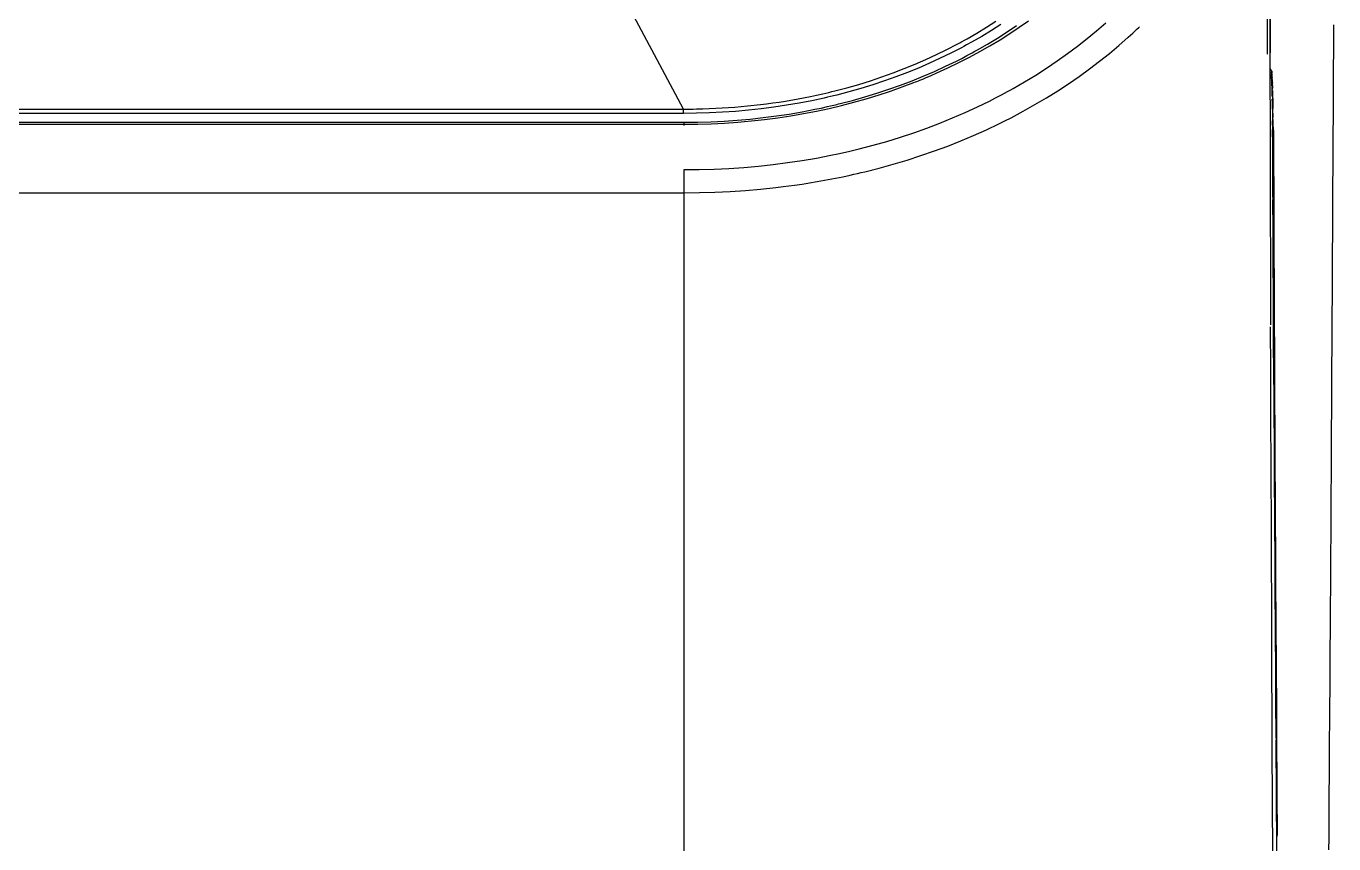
# Model space of a CAD drawing. Header units: millimetres. Extents: x 1291 to 5660, y 748 to 2981.
# Drawn here: x 2260.7 to 2355.6, y 2368.3 to 2427.7 of the extents above; entities that cross this region are included whole.
import ezdxf

# ---------------------------------------------------------------- set-up
doc = ezdxf.new("R2010")
doc.units = ezdxf.units.MM

msp = doc.modelspace()

# ---------------------------------------------------------------- linework, layer by layer
for points in [[(2350.794, 2425.638), (2350.794, 2428.417), (2350.779, 2431.206), (2350.774, 2432.604), (2350.774, 2434.006), (2350.768, 2435.409), (2350.763, 2436.816), (2350.758, 2439.637), (2350.758, 2442.467), (2350.748, 2443.885), (2350.748, 2448.16)], [(2350.923, 2445.974), (2350.928, 2445.051), (2350.928, 2444.128), (2350.938, 2440.436), (2350.938, 2436.77), (2350.954, 2433.119), (2350.969, 2425.88), (2350.985, 2418.718), (2351.021, 2405.983)], [(2350.949, 2438.306), (2350.959, 2436.899), (2350.969, 2431.289), (2350.985, 2425.731)], [(2308.401, 2421.327), (2308.401, 2421.647), (2305.152, 2427.721), (2301.904, 2433.8)], [(1338.062, 2421.647), (2309.102, 2421.647), (2309.339, 2421.652), (2309.803, 2421.662), (2310.272, 2421.678), (2311.2, 2421.724), (2312.134, 2421.786), (2313.057, 2421.869), (2313.979, 2421.972), (2314.438, 2422.029), (2314.897, 2422.09), (2315.356, 2422.157), (2315.81, 2422.23), (2316.717, 2422.384), (2317.62, 2422.56), (2318.068, 2422.652), (2318.512, 2422.75), (2318.733, 2422.802), (2318.955, 2422.859), (2319.177, 2422.91), (2319.393, 2422.967), (2320.265, 2423.194), (2321.126, 2423.436), (2321.971, 2423.699), (2322.802, 2423.978), (2323.621, 2424.271), (2324.426, 2424.581), (2325.22, 2424.906), (2325.998, 2425.246), (2326.772, 2425.602), (2327.525, 2425.973), (2328.267, 2426.355), (2328.453, 2426.458), (2328.54, 2426.504), (2328.633, 2426.556), (2328.814, 2426.654), (2328.994, 2426.757), (2329.706, 2427.169), (2330.397, 2427.592), (2331.072, 2428.025)], [(1338.469, 2420.544), (2308.462, 2420.544), (2309.432, 2420.554), (2310.411, 2420.58), (2311.386, 2420.631), (2312.35, 2420.698), (2312.84, 2420.74), (2313.325, 2420.781), (2313.809, 2420.832), (2314.047, 2420.858), (2314.284, 2420.889), (2315.243, 2421.013), (2316.191, 2421.152), (2317.12, 2421.317), (2318.053, 2421.497), (2318.971, 2421.693), (2319.873, 2421.905), (2320.775, 2422.142), (2321.667, 2422.389), (2322.544, 2422.663), (2323.42, 2422.946), (2324.281, 2423.251), (2325.132, 2423.575), (2325.24, 2423.617), (2325.344, 2423.658), (2325.452, 2423.699), (2325.555, 2423.74), (2325.766, 2423.828), (2325.967, 2423.916), (2326.39, 2424.091), (2326.798, 2424.266), (2327.602, 2424.638), (2328.391, 2425.019), (2329.164, 2425.411), (2329.917, 2425.823), (2330.654, 2426.241), (2331.381, 2426.679), (2332.083, 2427.128), (2332.779, 2427.587), (2333.454, 2428.061)], [(2308.457, 2232.294), (2308.457, 2417.244), (2309.545, 2417.254), (2310.623, 2417.285), (2311.7, 2417.336), (2312.778, 2417.409), (2313.84, 2417.501), (2314.902, 2417.62), (2315.959, 2417.754), (2317.006, 2417.914), (2318.053, 2418.089), (2319.094, 2418.29), (2319.61, 2418.399), (2320.383, 2418.569), (2321.157, 2418.754), (2322.173, 2419.017), (2323.168, 2419.301), (2324.152, 2419.605), (2325.122, 2419.925), (2326.076, 2420.265), (2327.014, 2420.621), (2327.937, 2420.997), (2328.85, 2421.389), (2329.742, 2421.802), (2330.623, 2422.23), (2331.057, 2422.451), (2331.49, 2422.678), (2331.706, 2422.797), (2331.918, 2422.91), (2332.129, 2423.029), (2332.34, 2423.142), (2333.165, 2423.622), (2333.975, 2424.112), (2334.764, 2424.617), (2335.527, 2425.138), (2336.275, 2425.669), (2337.002, 2426.21), (2337.708, 2426.762), (2338.394, 2427.334), (2339.064, 2427.912)], [(1338.288, 2415.568), (2308.457, 2415.568), (2309.571, 2415.578), (2310.685, 2415.609), (2311.793, 2415.661), (2312.897, 2415.738), (2314, 2415.831), (2315.098, 2415.944), (2315.645, 2416.011), (2316.465, 2416.12), (2317.011, 2416.202), (2317.29, 2416.243), (2318.367, 2416.424), (2319.44, 2416.625), (2319.976, 2416.733), (2320.512, 2416.847), (2320.77, 2416.909), (2321.033, 2416.97), (2321.301, 2417.032), (2321.564, 2417.094), (2322.606, 2417.357), (2323.632, 2417.641), (2324.642, 2417.945), (2325.637, 2418.265), (2326.617, 2418.605), (2327.581, 2418.961), (2328.535, 2419.337), (2329.468, 2419.729), (2330.391, 2420.141), (2331.299, 2420.575), (2331.742, 2420.796), (2332.191, 2421.018), (2332.407, 2421.137), (2332.629, 2421.25), (2333.062, 2421.487), (2333.918, 2421.967), (2334.753, 2422.457), (2335.568, 2422.967), (2336.357, 2423.483), (2337.13, 2424.019), (2337.883, 2424.56), (2338.615, 2425.117), (2339.332, 2425.689), (2340.018, 2426.272), (2340.693, 2426.865), (2341.023, 2427.169), (2341.348, 2427.473), (2341.431, 2427.551), (2341.508, 2427.628)], [(1338.706, 2420.688), (2308.457, 2420.688), (2309.427, 2420.693), (2310.391, 2420.724), (2311.35, 2420.77), (2312.304, 2420.837), (2313.252, 2420.92), (2314.196, 2421.023), (2315.14, 2421.147), (2316.073, 2421.286), (2317.006, 2421.446), (2317.934, 2421.626), (2318.393, 2421.719), (2318.852, 2421.822), (2319.084, 2421.874), (2319.311, 2421.931), (2319.424, 2421.956), (2319.543, 2421.982), (2319.656, 2422.013), (2319.77, 2422.039), (2320.672, 2422.276), (2321.564, 2422.529), (2322.446, 2422.797), (2323.302, 2423.08), (2324.152, 2423.385), (2324.993, 2423.699), (2325.813, 2424.034), (2326.627, 2424.385), (2327.427, 2424.751), (2328.21, 2425.133), (2328.597, 2425.328), (2328.984, 2425.53), (2329.365, 2425.736), (2329.551, 2425.839), (2329.742, 2425.942), (2330.479, 2426.365), (2331.201, 2426.803), (2331.907, 2427.252), (2332.588, 2427.711)], [(2331.443, 2427.793), (2330.757, 2427.35), (2330.051, 2426.922), (2329.319, 2426.504), (2328.948, 2426.298), (2328.762, 2426.2), (2328.576, 2426.097), (2328.2, 2425.901), (2327.813, 2425.705), (2327.045, 2425.334), (2326.267, 2424.973), (2325.462, 2424.627), (2324.653, 2424.297), (2323.828, 2423.983), (2322.992, 2423.689), (2322.147, 2423.405), (2321.286, 2423.142), (2320.409, 2422.895), (2319.522, 2422.663), (2319.409, 2422.632), (2319.295, 2422.606), (2319.187, 2422.58), (2319.074, 2422.554), (2318.847, 2422.498), (2318.62, 2422.446), (2317.713, 2422.25), (2316.805, 2422.075), (2315.887, 2421.92), (2314.969, 2421.781), (2314.041, 2421.662), (2313.113, 2421.559), (2312.18, 2421.477), (2311.242, 2421.41), (2310.298, 2421.369), (2309.354, 2421.338), (2308.401, 2421.327), (1338.763, 2421.327)], [(2355.254, 2367.838), (2355.27, 2368.699), (2355.27, 2369.56), (2355.275, 2370.421), (2355.285, 2371.287), (2355.301, 2373.886), (2355.316, 2374.757), (2355.316, 2375.629), (2355.326, 2377.371), (2355.337, 2378.413), (2355.342, 2379.449), (2355.347, 2380.496), (2355.357, 2381.538), (2355.362, 2382.584), (2355.373, 2383.636), (2355.378, 2384.683), (2355.383, 2385.735), (2355.399, 2386.792), (2355.399, 2388.22), (2355.404, 2388.411), (2355.404, 2389.169), (2355.409, 2389.359), (2355.409, 2389.937), (2355.414, 2390.133), (2355.414, 2390.715), (2355.419, 2390.911), (2355.419, 2391.7), (2355.424, 2391.896), (2355.424, 2392.494), (2355.429, 2392.695), (2355.429, 2393.505), (2355.435, 2393.706), (2355.435, 2394.32), (2355.445, 2394.526), (2355.445, 2395.98), (2355.45, 2396.191), (2355.45, 2396.82), (2355.455, 2397.032), (2355.455, 2397.888), (2355.46, 2398.104), (2355.46, 2398.97), (2355.466, 2399.192), (2355.466, 2399.847), (2355.471, 2400.064), (2355.471, 2400.718), (2355.476, 2400.935), (2355.476, 2401.59), (2355.481, 2401.806), (2355.481, 2402.461), (2355.486, 2402.683), (2355.486, 2403.554), (2355.491, 2403.771), (2355.491, 2404.426), (2355.497, 2404.647), (2355.497, 2405.297), (2355.502, 2405.519), (2355.502, 2406.174), (2355.507, 2406.39), (2355.507, 2407.261), (2355.512, 2407.483), (2355.512, 2408.138), (2355.517, 2408.355), (2355.517, 2409.009), (2355.527, 2409.226), (2355.527, 2410.974), (2355.533, 2411.19), (2355.533, 2411.845), (2355.538, 2412.062), (2355.538, 2412.933), (2355.543, 2413.155), (2355.543, 2413.81), (2355.548, 2414.026), (2355.548, 2414.681), (2355.553, 2414.898), (2355.553, 2415.774), (2355.558, 2415.991), (2355.558, 2416.646), (2355.564, 2416.862), (2355.564, 2417.517), (2355.574, 2417.734), (2355.574, 2419.265), (2355.579, 2419.481), (2355.579, 2420.353), (2355.584, 2420.569), (2355.584, 2421.224), (2355.589, 2421.446), (2355.589, 2422.317), (2355.594, 2422.534), (2355.594, 2422.972), (2355.6, 2423.189), (2355.6, 2424.065), (2355.605, 2424.282), (2355.605, 2425.153), (2355.61, 2425.37), (2355.61, 2426.025), (2355.615, 2426.246), (2355.615, 2426.901), (2355.62, 2427.118), (2355.62, 2427.772)], [(2350.99, 2424.596), (2351.042, 2424.462), (2351.052, 2424.431)], [(2351.052, 2424.23), (2351.036, 2424.261), (2351.031, 2424.277), (2351.021, 2424.292)], [(2351.067, 2424.194), (2351.062, 2424.199)], [(2351.067, 2424.395), (2351.083, 2424.364), (2351.093, 2424.328), (2351.098, 2424.323)], [(2351.078, 2424.158), (2351.073, 2424.168), (2351.073, 2424.179), (2351.067, 2424.184)], [(2351.083, 2424.127), (2351.078, 2424.137)], [(2351.129, 2423.343), (2351.124, 2423.498), (2351.119, 2423.637), (2351.109, 2423.761), (2351.103, 2423.869), (2351.098, 2423.962), (2351.093, 2424.039), (2351.083, 2424.101)], [(2351.109, 2424.4), (2351.103, 2424.431), (2351.098, 2424.447)], [(2351.103, 2424.308), (2351.103, 2424.292)], [(2351.109, 2424.395), (2351.114, 2424.385), (2351.109, 2424.266), (2351.114, 2424.251)], [(2351.119, 2424.344), (2351.114, 2424.364)], [(2351.114, 2424.21), (2351.119, 2424.179), (2351.124, 2424.106), (2351.129, 2424.014), (2351.145, 2423.911)], [(2351.15, 2422.585), (2351.145, 2422.797), (2351.155, 2423.622), (2351.145, 2423.849), (2351.145, 2424.039), (2351.129, 2424.199), (2351.119, 2424.318)], [(2351.134, 2423.22), (2351.129, 2423.261)], [(2351.145, 2423.792), (2351.15, 2423.658), (2351.155, 2423.514)], [(2351.16, 2423.493), (2351.155, 2423.524)], [(2351.155, 2423.349), (2351.16, 2423.261), (2351.165, 2423.173)], [(2351.165, 2423.354), (2351.16, 2423.426)], [(2351.171, 2423.055), (2351.165, 2423.209)], [(2351.145, 2422.993), (2351.134, 2423.086)], [(2351.165, 2421.626), (2351.16, 2421.884), (2351.155, 2422.132), (2351.15, 2422.369)], [(2351.165, 2422.982), (2351.171, 2422.781), (2351.176, 2422.565), (2351.181, 2422.338), (2351.191, 2422.101), (2351.165, 2421.214), (2351.171, 2421.075), (2351.196, 2420.734), (2351.201, 2420.435)], [(2351.191, 2421.972), (2351.181, 2422.359), (2351.176, 2422.725), (2351.171, 2422.895)], [(2351.181, 2422.591), (2351.176, 2422.637)], [(2351.196, 2415.248), (2351.191, 2415.908), (2351.191, 2417.878), (2351.181, 2418.538), (2351.181, 2419.533), (2351.176, 2419.693), (2351.201, 2420.647), (2351.196, 2421.116), (2351.191, 2421.554)], [(2351.191, 2421.312), (2351.196, 2421.028)], [(2308.457, 2420.461), (2308.457, 2420.688)], [(2351.176, 2420.482), (2351.171, 2420.781)], [(2351.201, 2420.399), (2351.207, 2420.275), (2351.207, 2418.821), (2351.212, 2418.167), (2351.212, 2417.512), (2351.217, 2416.857), (2351.217, 2416.207), (2351.222, 2415.552)], [(2351.201, 2419.806), (2351.207, 2419.641)], [(2351.48, 2368.307), (2351.47, 2369.818), (2351.459, 2371.339), (2351.454, 2372.865), (2351.449, 2374.396), (2351.423, 2377.475), (2351.408, 2380.584), (2351.403, 2382.141), (2351.382, 2385.286), (2351.372, 2386.869), (2351.366, 2387.658), (2351.361, 2388.452), (2351.356, 2389.251), (2351.356, 2390.045), (2351.346, 2391.644), (2351.336, 2393.247), (2351.325, 2394.856), (2351.32, 2396.47), (2351.31, 2398.089), (2351.299, 2399.718), (2351.284, 2402.982), (2351.274, 2406.271), (2351.253, 2409.582), (2351.238, 2412.913), (2351.227, 2414.583), (2351.222, 2416.264), (2351.212, 2417.95), (2351.207, 2419.636)], [(2351.227, 2420.105), (2351.258, 2413.402), (2351.289, 2406.772), (2351.305, 2403.492), (2351.32, 2400.234), (2351.325, 2398.615), (2351.341, 2397.001), (2351.346, 2395.392), (2351.356, 2393.778), (2351.392, 2387.426), (2351.428, 2381.156), (2351.449, 2378.062), (2351.454, 2376.516), (2351.485, 2371.937), (2351.501, 2368.921)], [(2351.258, 2401.641), (2351.253, 2402.92), (2351.248, 2404.204), (2351.243, 2405.493), (2351.232, 2406.782), (2351.227, 2408.076), (2351.217, 2410.675), (2351.207, 2413.284), (2351.196, 2414.593), (2351.222, 2415.552)], [(2351.222, 2414.903), (2351.227, 2413.598), (2351.238, 2412.299), (2351.248, 2409.711), (2351.248, 2409.066), (2351.253, 2408.422), (2351.258, 2407.782), (2351.258, 2407.138), (2351.263, 2405.854), (2351.274, 2404.575), (2351.279, 2403.296), (2351.284, 2402.028), (2351.263, 2401.002), (2351.274, 2400.363), (2351.274, 2399.089), (2351.279, 2397.821), (2351.289, 2396.552), (2351.294, 2395.289), (2351.299, 2394.031), (2351.31, 2392.773), (2351.32, 2391.52), (2351.32, 2390.267)], [(2351.666, 2290.357), (2351.629, 2292.992), (2351.609, 2295.73), (2351.568, 2300.349), (2351.526, 2305.196), (2351.49, 2310.229), (2351.454, 2315.457), (2351.418, 2320.881), (2351.382, 2326.491), (2351.351, 2332.281), (2351.32, 2338.242), (2351.279, 2345.259), (2351.253, 2352.483), (2351.217, 2359.903), (2351.186, 2367.503), (2351.15, 2375.278), (2351.114, 2383.203), (2351.088, 2391.262), (2351.052, 2399.486), (2351.042, 2402.636), (2351.031, 2405.818)], [(2351.289, 2401.389), (2351.289, 2400.754), (2351.294, 2400.12), (2351.299, 2399.491), (2351.305, 2398.857), (2351.305, 2398.228), (2351.31, 2397.599), (2351.32, 2396.97), (2351.32, 2395.712), (2351.325, 2394.459), (2351.336, 2393.211), (2351.341, 2391.963), (2351.346, 2390.721), (2351.33, 2389.024), (2351.336, 2388.4), (2351.336, 2387.782), (2351.341, 2387.158), (2351.346, 2386.539), (2351.356, 2384.074), (2351.366, 2382.847), (2351.372, 2381.62), (2351.377, 2380.398), (2351.387, 2379.181), (2351.392, 2377.97), (2351.403, 2376.758)], [(2351.356, 2389.478), (2351.366, 2387.013), (2351.377, 2385.786), (2351.382, 2384.559), (2351.387, 2383.337), (2351.403, 2382.12), (2351.403, 2380.903), (2351.408, 2379.697), (2351.418, 2378.49), (2351.423, 2377.284), (2351.413, 2374.355), (2351.423, 2373.154), (2351.428, 2371.963), (2351.433, 2371.365)], [(2351.428, 2376.082), (2351.439, 2374.891), (2351.449, 2374.293), (2351.449, 2372.509), (2351.459, 2371.323), (2351.459, 2370.736), (2351.464, 2370.148), (2351.464, 2369.854), (2351.47, 2369.555)], [(2351.433, 2370.772), (2351.439, 2370.179), (2351.449, 2369.586), (2351.459, 2361.815), (2351.454, 2361.444), (2351.449, 2361.068)], [(2351.47, 2368.967), (2351.475, 2368.823)]]:
    msp.add_lwpolyline(points)

doc.saveas('drawing.dxf')
